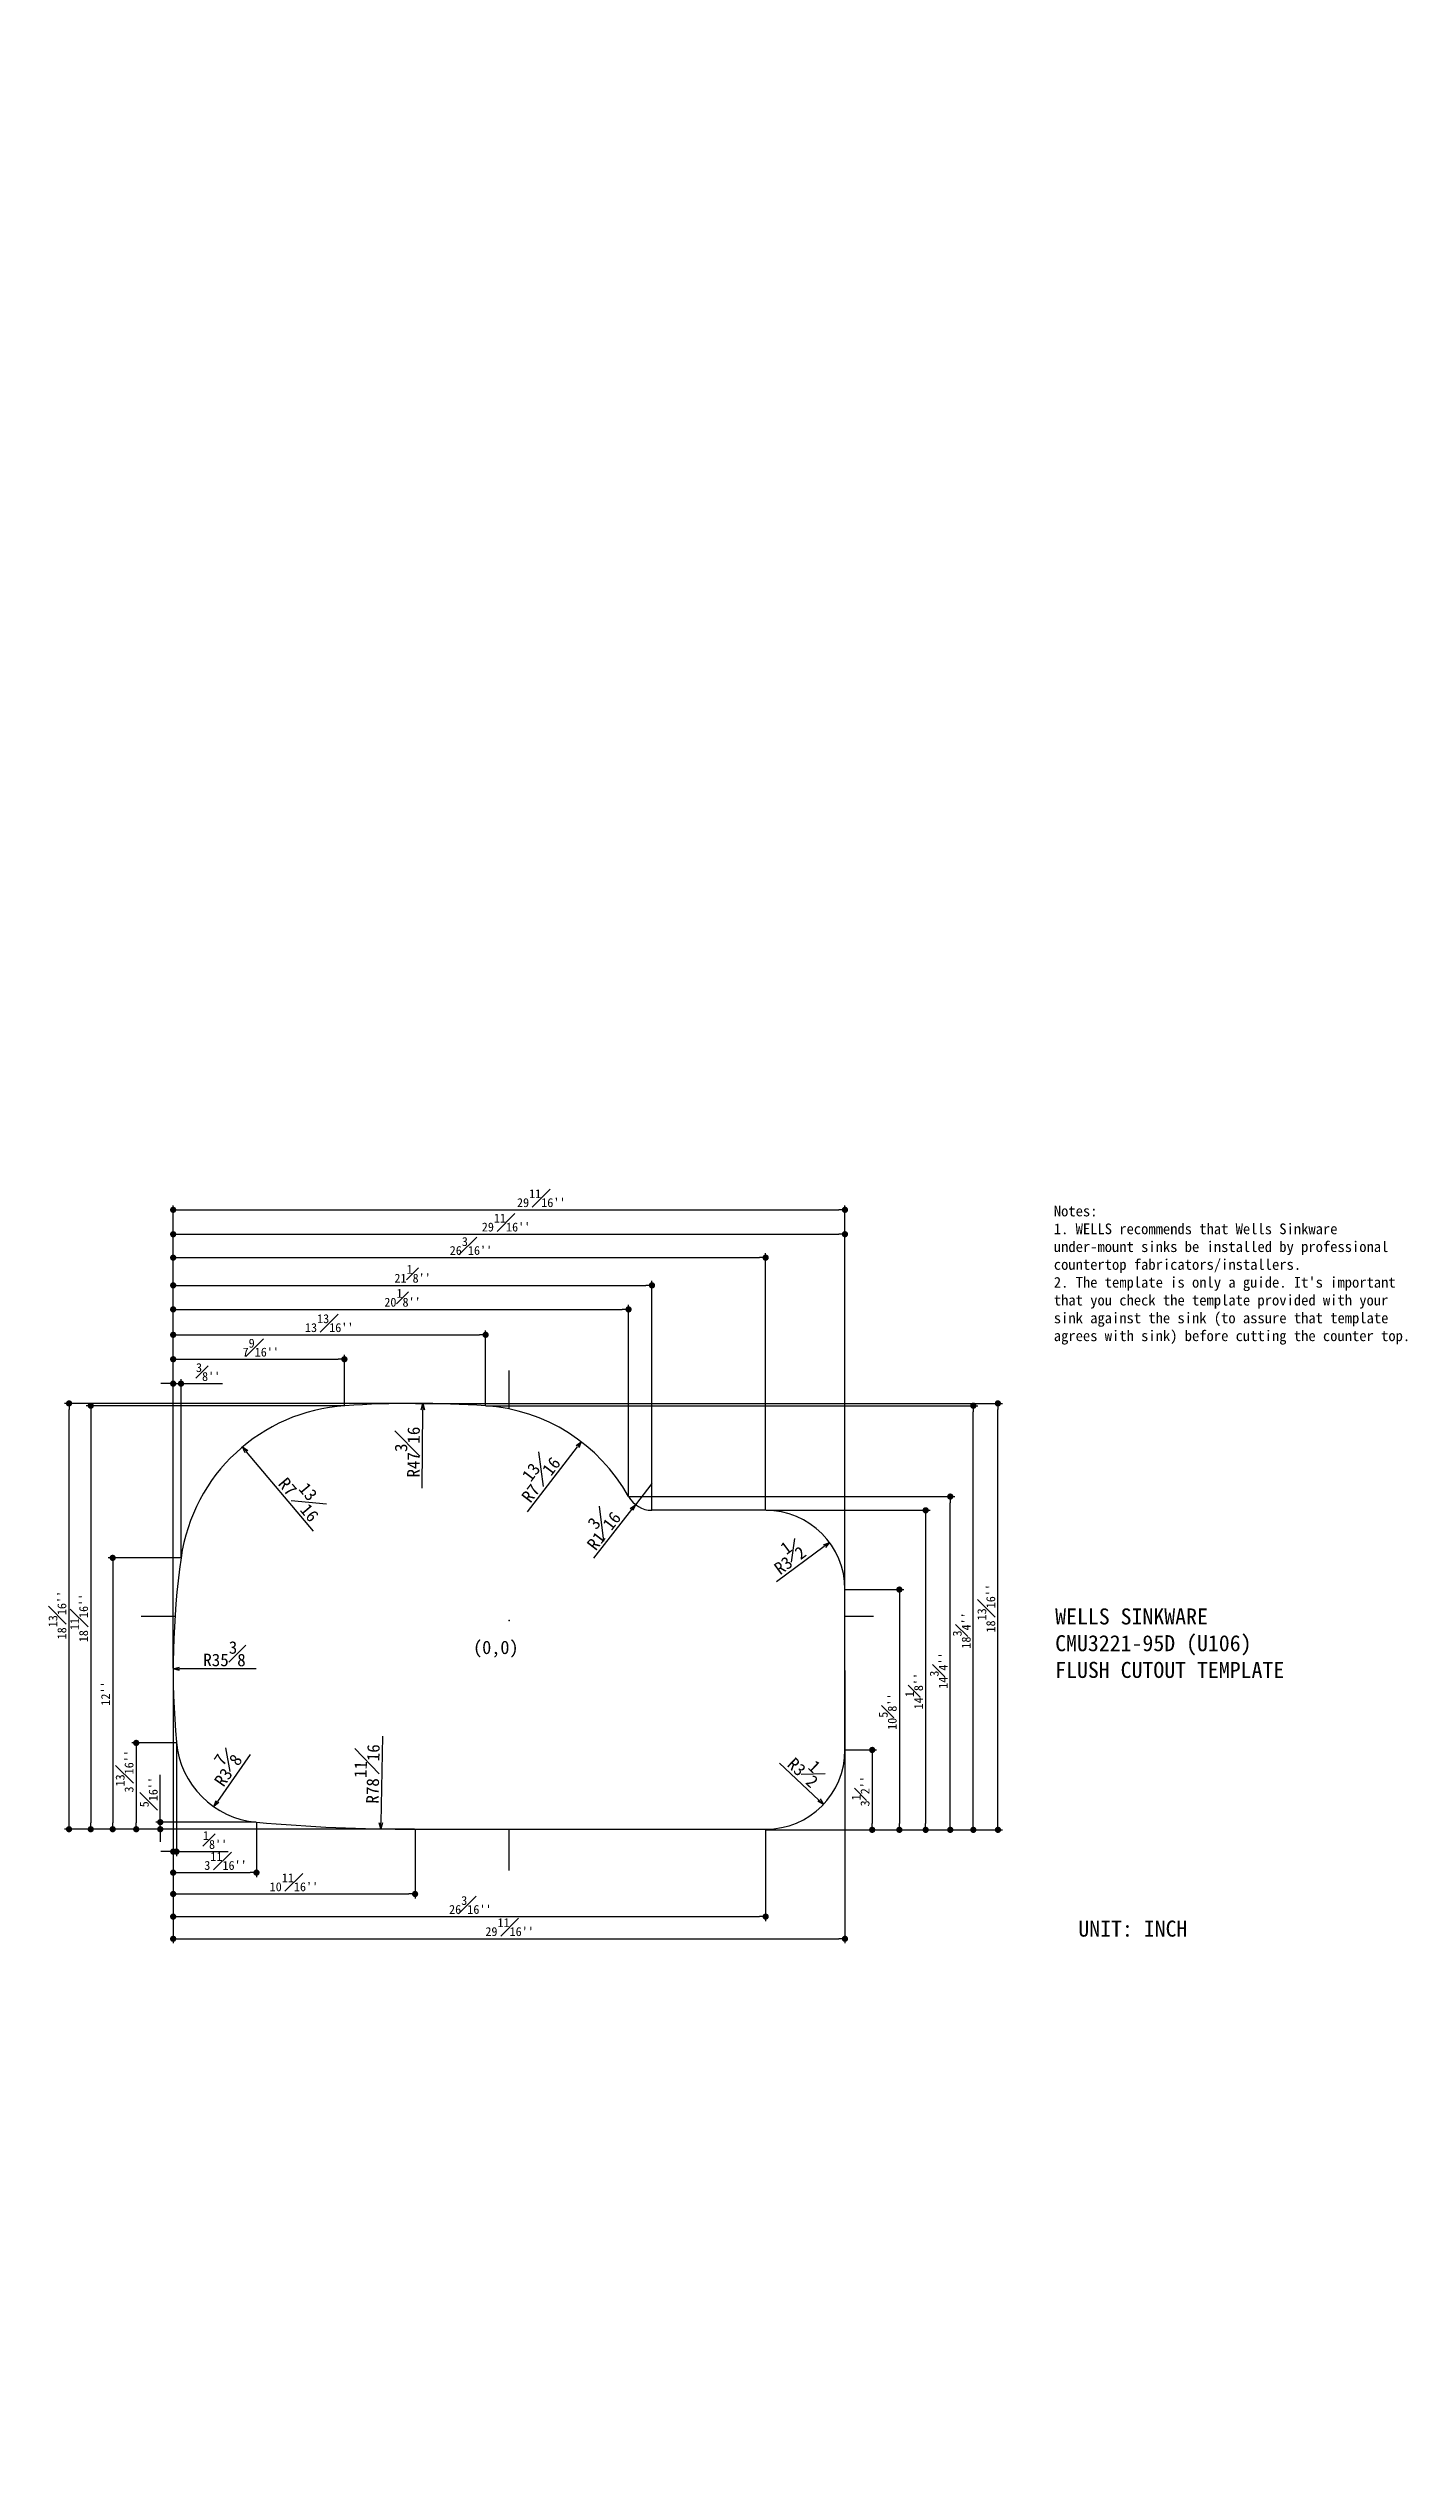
# Model space of a CAD drawing. Extents: x 6236 to 7762, y 1763 to 4483.
import ezdxf

# ---------------------------------------------------------------- set-up
doc = ezdxf.new("R2010")
doc.units = 0
doc.header["$LTSCALE"] = 25.4
doc.layers.get('0').update_dxf_attribs({"color": 5, "linetype": 'CONTINUOUS'})
doc.layers.get('DEFPOINTS').update_dxf_attribs({"linetype": 'CONTINUOUS'})
doc.dimstyles.new('ISO-25', dxfattribs={"dimtxt": 2.5, "dimasz": 2.5, "dimexe": 1.25, "dimexo": 0.625, "dimtad": 1, "dimtxsty": 'STANDARD', "dimcen": 2.5, "dimadec": 0, "dimazin": 0, "dimtfac": 1, "dimtmove": 0, "dimatfit": 3, "dimfxl": 1, "dimarcsym": 0})

# ---------------------------------------------------------------- blocks, each defined once
blk = doc.blocks.new('_Open30')
at = {"color": 0, "linetype": 'ByBlock', "lineweight": -2}
for p, q in [((-1, 0.27), (0, 0)), ((0, 0), (-1, -0.27)), ((0, 0), (-1, 0))]:
    blk.add_line(p, q, dxfattribs=at)
blk = doc.blocks.new('*D110')
at = {"color": 0, "lineweight": -2}
blk.add_line((6469.4, 2663.8), (6383.2, 2663.9), dxfattribs=at)
at = {"layer": 'DEFPOINTS', "color": 0}
for p in [(6376.2, 2663.9), (7275.2, 2662.9)]:
    blk.add_point(p, dxfattribs=at)
at = {"color": 0, "lineweight": -2, "xscale": 7, "yscale": 7, "zscale": 7, "rotation": 179.9338602756048}
blk.add_blockref('_Open30', (6376.2, 2663.9), dxfattribs=at)
at = {"color": 40, "insert": (6433.8, 2680.8), "char_height": 14, "attachment_point": 5, "rotation": 359.9339}
blk.add_mtext('R35{\\H1.000000x;\\S3#8;}', dxfattribs=at)
blk = doc.blocks.new('_Dot')
at = {"color": 0, "linetype": 'ByBlock', "lineweight": -2}
blk.add_line((-0.5, 0), (-1, 0), dxfattribs=at)
at = {"color": 0, "linetype": 'ByBlock', "const_width": 0.5}
blk.add_lwpolyline([(-0.25, 0, 1), (0.25, 0, 1)], format="xyb", close=True, dxfattribs=at)
blk = doc.blocks.new('*D111')
at = {"color": 0, "lineweight": -2}
blk.add_line((6533.7, 2818.3), (6458.6, 2907.7), dxfattribs=at)
at = {"layer": 'DEFPOINTS', "color": 0}
for p in [(6454.1, 2913.1), (6582.1, 2760.7)]:
    blk.add_point(p, dxfattribs=at)
at = {"color": 0, "lineweight": -2, "xscale": 7, "yscale": 7, "zscale": 7, "rotation": 130.0398393621026}
blk.add_blockref('_Open30', (6454.1, 2913.1), dxfattribs=at)
at = {"color": 40, "insert": (6522.3, 2858.3), "char_height": 14, "attachment_point": 5, "rotation": 310.0398}
blk.add_mtext('R7{\\H1.000000x;\\S13#16;}', dxfattribs=at)
blk = doc.blocks.new('*D112')
at = {"color": 0, "lineweight": -2}
blk.add_line((6655.6, 2866.8), (6656.3, 2954.8), dxfattribs=at)
at = {"layer": 'DEFPOINTS', "color": 0}
for p in [(6656.3, 2961.8), (6647.7, 1762.9)]:
    blk.add_point(p, dxfattribs=at)
at = {"color": 0, "lineweight": -2, "xscale": 7, "yscale": 7, "zscale": 7, "rotation": 89.58854861942697}
blk.add_blockref('_Open30', (6656.3, 2961.8), dxfattribs=at)
at = {"color": 40, "insert": (6638.9, 2907.3), "char_height": 14, "attachment_point": 5, "rotation": 89.5885}
blk.add_mtext('R47{\\H1.000000x;\\S3#16;}', dxfattribs=at)
blk = doc.blocks.new('*D113')
at = {"color": 0, "lineweight": -2}
blk.add_line((6773.9, 2840), (6829.9, 2913.3), dxfattribs=at)
at = {"layer": 'DEFPOINTS', "color": 0}
for p in [(6834.1, 2918.9), (6713.3, 2760.7)]:
    blk.add_point(p, dxfattribs=at)
at = {"color": 0, "lineweight": -2, "xscale": 7, "yscale": 7, "zscale": 7, "rotation": 52.63419166862713}
blk.add_blockref('_Open30', (6834.1, 2918.9), dxfattribs=at)
at = {"color": 40, "insert": (6783.4, 2880.5), "char_height": 14, "attachment_point": 5, "rotation": 52.6342}
blk.add_mtext('R7{\\H1.000000x;\\S13#16;}', dxfattribs=at)
blk = doc.blocks.new('*D114')
at = {"color": 0, "lineweight": -2}
for p, q in [((6913.6, 2871.9), (6895.1, 2848.2)), ((6848.5, 2788.2), (6890.9, 2842.7))]:
    blk.add_line(p, q, dxfattribs=at)
at = {"layer": 'DEFPOINTS', "color": 0}
for p in [(6913.6, 2871.9), (6895.1, 2848.2)]:
    blk.add_point(p, dxfattribs=at)
at = {"color": 0, "lineweight": -2, "xscale": 7, "yscale": 7, "zscale": 7, "rotation": 52.15715590565938}
blk.add_blockref('_Open30', (6895.1, 2848.2), dxfattribs=at)
at = {"color": 40, "insert": (6854.1, 2823.1), "char_height": 14, "attachment_point": 5, "rotation": 52.1572}
blk.add_mtext('R1{\\H1.000000x;\\S3#16;}', dxfattribs=at)
blk = doc.blocks.new('*D115')
at = {"color": 0, "lineweight": -2}
blk.add_line((7053.5, 2762), (7107, 2801.8), dxfattribs=at)
at = {"layer": 'DEFPOINTS', "color": 0}
for p in [(7112.7, 2805.9), (7041.2, 2752.9)]:
    blk.add_point(p, dxfattribs=at)
at = {"color": 0, "lineweight": -2, "xscale": 7, "yscale": 7, "zscale": 7, "rotation": 36.59872872394038}
blk.add_blockref('_Open30', (7112.7, 2805.9), dxfattribs=at)
at = {"color": 40, "insert": (7064.5, 2791.3), "char_height": 14, "attachment_point": 5, "rotation": 36.5987}
blk.add_mtext('R3{\\H1.000000x;\\S1#2;}', dxfattribs=at)
blk = doc.blocks.new('*D116')
at = {"color": 0, "lineweight": -2}
blk.add_line((7056.9, 2558.1), (7100.9, 2516.6), dxfattribs=at)
at = {"layer": 'DEFPOINTS', "color": 0}
for p in [(7041.2, 2572.9), (7106, 2511.8)]:
    blk.add_point(p, dxfattribs=at)
at = {"color": 0, "lineweight": -2, "xscale": 7, "yscale": 7, "zscale": 7, "rotation": 316.695261644}
blk.add_blockref('_Open30', (7106, 2511.8), dxfattribs=at)
at = {"color": 40, "insert": (7087.7, 2552.4), "char_height": 14, "attachment_point": 5, "rotation": 316.6953}
blk.add_mtext('R3{\\H1.000000x;\\S1#2;}', dxfattribs=at)
blk = doc.blocks.new('*D117')
at = {"color": 0, "lineweight": -2}
blk.add_line((6462.6, 2567.7), (6425.8, 2515), dxfattribs=at)
at = {"layer": 'DEFPOINTS', "color": 0}
for p in [(6478.5, 2590.4), (6421.8, 2509.3)]:
    blk.add_point(p, dxfattribs=at)
at = {"color": 0, "lineweight": -2, "xscale": 7, "yscale": 7, "zscale": 7, "rotation": 235.045306805878}
blk.add_blockref('_Open30', (6421.8, 2509.3), dxfattribs=at)
at = {"color": 40, "insert": (6432.3, 2554), "char_height": 14, "attachment_point": 5, "rotation": 55.0453}
blk.add_mtext('R3{\\H1.000000x;\\S7#8;}', dxfattribs=at)
blk = doc.blocks.new('*D118')
at = {"color": 0, "lineweight": -2}
blk.add_line((6611.3, 2588.4), (6609.4, 2491.2), dxfattribs=at)
at = {"layer": 'DEFPOINTS', "color": 0}
for p in [(6647.7, 4482.9), (6609.3, 2484.2)]:
    blk.add_point(p, dxfattribs=at)
at = {"color": 0, "lineweight": -2, "xscale": 7, "yscale": 7, "zscale": 7, "rotation": 268.8988791843588}
blk.add_blockref('_Open30', (6609.3, 2484.2), dxfattribs=at)
at = {"color": 40, "insert": (6593.5, 2546.1), "char_height": 14, "attachment_point": 5, "rotation": 88.8989}
blk.add_mtext('R78{\\H1.000000x;\\S11#16;}', dxfattribs=at)
blk = doc.blocks.new('*D121')
at = {"color": 0, "lineweight": -2}
for p, q in [((6376.2, 2663.3), (6376.2, 2355.9)), ((7130.2, 2662.2), (7130.2, 2355.9)), ((6383.2, 2360.9), (7123.2, 2360.9))]:
    blk.add_line(p, q, dxfattribs=at)
at = {"layer": 'DEFPOINTS', "color": 0}
for p in [(6376.2, 2663.9), (7130.2, 2662.9), (7130.2, 2360.9)]:
    blk.add_point(p, dxfattribs=at)
at = {"color": 0, "lineweight": -2, "xscale": 7, "yscale": 7, "zscale": 7, "rotation": 180}
blk.add_blockref('_Dot', (6376.2, 2360.9), dxfattribs=at)
at = {"color": 0, "lineweight": -2, "xscale": 7, "yscale": 7, "zscale": 7}
blk.add_blockref('_Dot', (7130.2, 2360.9), dxfattribs=at)
at = {"color": 40, "insert": (6753.8, 2373.9), "char_height": 10, "attachment_point": 5}
blk.add_mtext("29{\\H1.000000x;\\S11#16;}''", dxfattribs=at)
blk = doc.blocks.new('*D123')
at = {"color": 0, "lineweight": -2}
for p, q in [((6376.2, 2491.1), (6376.2, 2430.2)), ((6469.7, 2491.2), (6469.7, 2430.2)), ((6383.2, 2435.2), (6462.7, 2435.2))]:
    blk.add_line(p, q, dxfattribs=at)
at = {"layer": 'DEFPOINTS', "color": 0}
for p in [(6376.2, 2491.7), (6469.7, 2491.8), (6469.7, 2435.2)]:
    blk.add_point(p, dxfattribs=at)
at = {"color": 0, "lineweight": -2, "xscale": 7, "yscale": 7, "zscale": 7, "rotation": 180}
blk.add_blockref('_Dot', (6376.2, 2435.2), dxfattribs=at)
at = {"color": 0, "lineweight": -2, "xscale": 7, "yscale": 7, "zscale": 7}
blk.add_blockref('_Dot', (6469.7, 2435.2), dxfattribs=at)
at = {"color": 40, "insert": (6434.9, 2448.2), "char_height": 10, "attachment_point": 5}
blk.add_mtext("3{\\H1.000000x;\\S11#16;}''", dxfattribs=at)
blk = doc.blocks.new('*D124')
at = {"color": 0, "lineweight": -2}
for p, q in [((6376.2, 2491.1), (6376.2, 2406.2)), ((6647.7, 2483.2), (6647.7, 2406.2)), ((6383.2, 2411.2), (6640.7, 2411.2))]:
    blk.add_line(p, q, dxfattribs=at)
at = {"layer": 'DEFPOINTS', "color": 0}
for p in [(6376.2, 2491.7), (6647.7, 2483.9), (6647.7, 2411.2)]:
    blk.add_point(p, dxfattribs=at)
at = {"color": 0, "lineweight": -2, "xscale": 7, "yscale": 7, "zscale": 7, "rotation": 180}
blk.add_blockref('_Dot', (6376.2, 2411.2), dxfattribs=at)
at = {"color": 0, "lineweight": -2, "xscale": 7, "yscale": 7, "zscale": 7}
blk.add_blockref('_Dot', (6647.7, 2411.2), dxfattribs=at)
at = {"color": 40, "insert": (6511.7, 2424.2), "char_height": 10, "attachment_point": 5}
blk.add_mtext("10{\\H1.000000x;\\S11#16;}''", dxfattribs=at)
blk = doc.blocks.new('*D125')
at = {"color": 0, "lineweight": -2}
for p, q in [((6376.2, 2491.1), (6376.2, 2380.8)), ((7041.2, 2483.2), (7041.2, 2380.8)), ((6383.2, 2385.8), (7034.2, 2385.8))]:
    blk.add_line(p, q, dxfattribs=at)
at = {"layer": 'DEFPOINTS', "color": 0}
for p in [(6376.2, 2491.7), (7041.2, 2483.9), (7041.2, 2385.8)]:
    blk.add_point(p, dxfattribs=at)
at = {"color": 0, "lineweight": -2, "xscale": 7, "yscale": 7, "zscale": 7, "rotation": 180}
blk.add_blockref('_Dot', (6376.2, 2385.8), dxfattribs=at)
at = {"color": 0, "lineweight": -2, "xscale": 7, "yscale": 7, "zscale": 7}
blk.add_blockref('_Dot', (7041.2, 2385.8), dxfattribs=at)
at = {"color": 40, "insert": (6709.7, 2398.8), "char_height": 10, "attachment_point": 5}
blk.add_mtext("26{\\H1.000000x;\\S3#16;}''", dxfattribs=at)
blk = doc.blocks.new('*D126')
at = {"color": 0, "lineweight": -2}
for p, q in [((6379.9, 2580.8), (6379.9, 2453.8)), ((6376.2, 2491.1), (6376.2, 2453.8)), ((6369.2, 2458.8), (6362.2, 2458.8)), ((6376.2, 2458.8), (6379.9, 2458.8)), ((6386.9, 2458.8), (6437.8, 2458.8))]:
    blk.add_line(p, q, dxfattribs=at)
at = {"layer": 'DEFPOINTS', "color": 0}
for p in [(6379.9, 2581.5), (6376.2, 2491.7), (6376.2, 2458.8)]:
    blk.add_point(p, dxfattribs=at)
at = {"color": 0, "lineweight": -2, "xscale": 7, "yscale": 7, "zscale": 7}
blk.add_blockref('_Dot', (6376.2, 2458.8), dxfattribs=at)
at = {"color": 0, "lineweight": -2, "xscale": 7, "yscale": 7, "zscale": 7, "rotation": 180}
blk.add_blockref('_Dot', (6379.9, 2458.8), dxfattribs=at)
at = {"color": 40, "insert": (6423.2, 2471.8), "char_height": 10, "attachment_point": 5}
blk.add_mtext("{\\H1.000000x;\\S1#8;}''", dxfattribs=at)
blk = doc.blocks.new('*D127')
at = {"color": 0, "lineweight": -2}
for p, q in [((6647.4, 2961.9), (6254.3, 2961.9)), ((6259.3, 2490.9), (6259.3, 2954.9)), ((6647.1, 2483.9), (6254.3, 2483.9))]:
    blk.add_line(p, q, dxfattribs=at)
at = {"layer": 'DEFPOINTS', "color": 0}
for p in [(6259.3, 2961.9), (6648, 2961.9), (6647.7, 2483.9)]:
    blk.add_point(p, dxfattribs=at)
at = {"color": 0, "lineweight": -2, "xscale": 7, "yscale": 7, "zscale": 7}
for p, rotation in [((6259.3, 2961.9), 90), ((6259.3, 2483.9), 270)]:
    blk.add_blockref('_Dot', p, dxfattribs=dict(at, rotation=rotation))
at = {"color": 40, "insert": (6246.3, 2724.2), "char_height": 10, "attachment_point": 5, "rotation": 90}
blk.add_mtext("18{\\H1.000000x;\\S13#16;}''", dxfattribs=at)
blk = doc.blocks.new('*D128')
at = {"color": 0, "lineweight": -2}
for p, q in [((6361.7, 2498.8), (6361.7, 2545.1)), ((6469.1, 2491.8), (6356.7, 2491.8)), ((6410.5, 2483.9), (6356.7, 2483.9)), ((6361.7, 2483.9), (6361.7, 2491.8)), ((6361.7, 2476.9), (6361.7, 2469.9))]:
    blk.add_line(p, q, dxfattribs=at)
at = {"layer": 'DEFPOINTS', "color": 0}
for p in [(6361.7, 2483.9), (6411.1, 2483.9), (6469.7, 2491.8)]:
    blk.add_point(p, dxfattribs=at)
at = {"color": 0, "lineweight": -2, "xscale": 7, "yscale": 7, "zscale": 7}
for p, rotation in [((6361.7, 2491.8), 270), ((6361.7, 2483.9), 90)]:
    blk.add_blockref('_Dot', p, dxfattribs=dict(at, rotation=rotation))
at = {"color": 40, "insert": (6348.7, 2525.5), "char_height": 10, "attachment_point": 5, "rotation": 90}
blk.add_mtext("{\\H1.000000x;\\S5#16;}''", dxfattribs=at)
blk = doc.blocks.new('*D129')
at = {"color": 0, "lineweight": -2}
for p, q in [((6379.3, 2580.8), (6329.7, 2580.8)), ((6334.7, 2573.8), (6334.7, 2490.9)), ((6410.5, 2483.9), (6329.7, 2483.9))]:
    blk.add_line(p, q, dxfattribs=at)
at = {"layer": 'DEFPOINTS', "color": 0}
for p in [(6379.9, 2580.8), (6334.7, 2483.9), (6411.1, 2483.9)]:
    blk.add_point(p, dxfattribs=at)
at = {"color": 0, "lineweight": -2, "xscale": 7, "yscale": 7, "zscale": 7}
for p, rotation in [((6334.7, 2580.8), 90), ((6334.7, 2483.9), 270)]:
    blk.add_blockref('_Dot', p, dxfattribs=dict(at, rotation=rotation))
at = {"color": 40, "insert": (6321.7, 2548.9), "char_height": 10, "attachment_point": 5, "rotation": 90}
blk.add_mtext("3{\\H1.000000x;\\S13#16;}''", dxfattribs=at)
blk = doc.blocks.new('*D130')
at = {"color": 0, "lineweight": -2}
for p, q in [((6384.4, 2788.5), (6303.3, 2788.5)), ((6308.3, 2781.5), (6308.3, 2490.9)), ((6409.9, 2483.9), (6303.3, 2483.9))]:
    blk.add_line(p, q, dxfattribs=at)
at = {"layer": 'DEFPOINTS', "color": 0}
for p in [(6385, 2788.5), (6308.3, 2483.9), (6410.5, 2483.9)]:
    blk.add_point(p, dxfattribs=at)
at = {"color": 0, "lineweight": -2, "xscale": 7, "yscale": 7, "zscale": 7}
for p, rotation in [((6308.3, 2788.5), 90), ((6308.3, 2483.9), 270)]:
    blk.add_blockref('_Dot', p, dxfattribs=dict(at, rotation=rotation))
at = {"color": 40, "insert": (6300.3, 2636.2), "char_height": 10, "attachment_point": 5, "rotation": 90}
blk.add_mtext("12''", dxfattribs=at)
blk = doc.blocks.new('*D131')
at = {"color": 0, "lineweight": -2}
for p, q in [((6568.4, 2959.3), (6278.7, 2959.3)), ((6283.7, 2952.3), (6283.7, 2490.9)), ((6410.5, 2483.9), (6278.7, 2483.9))]:
    blk.add_line(p, q, dxfattribs=at)
at = {"layer": 'DEFPOINTS', "color": 0}
for p in [(6569, 2959.3), (6283.7, 2483.9), (6411.1, 2483.9)]:
    blk.add_point(p, dxfattribs=at)
at = {"color": 0, "lineweight": -2, "xscale": 7, "yscale": 7, "zscale": 7}
for p, rotation in [((6283.7, 2959.3), 90), ((6283.7, 2483.9), 270)]:
    blk.add_blockref('_Dot', p, dxfattribs=dict(at, rotation=rotation))
at = {"color": 40, "insert": (6270.7, 2721), "char_height": 10, "attachment_point": 5, "rotation": 90}
blk.add_mtext("18{\\H1.000000x;\\S11#16;}''", dxfattribs=at)
blk = doc.blocks.new('*D132')
at = {"color": 0, "lineweight": -2}
for p, q in [((6376.2, 2664.5), (6376.2, 3184.2)), ((7130.2, 2663.5), (7130.2, 3184.2)), ((6383.2, 3179.2), (7123.2, 3179.2))]:
    blk.add_line(p, q, dxfattribs=at)
at = {"layer": 'DEFPOINTS', "color": 0}
for p in [(7130.2, 3179.2), (6376.2, 2663.9), (7130.2, 2662.9)]:
    blk.add_point(p, dxfattribs=at)
at = {"color": 0, "lineweight": -2, "xscale": 7, "yscale": 7, "zscale": 7, "rotation": 180}
blk.add_blockref('_Dot', (6376.2, 3179.2), dxfattribs=at)
at = {"color": 0, "lineweight": -2, "xscale": 7, "yscale": 7, "zscale": 7}
blk.add_blockref('_Dot', (7130.2, 3179.2), dxfattribs=at)
at = {"color": 40, "insert": (6789.3, 3192.2), "char_height": 10, "attachment_point": 5}
blk.add_mtext("29{\\H1.000000x;\\S11#16;}''", dxfattribs=at)
blk = doc.blocks.new('*D133')
at = {"color": 0, "lineweight": -2}
for p, q in [((6369.2, 2984.1), (6362.2, 2984.1)), ((6376.2, 2889.7), (6376.2, 2989.1)), ((6376.2, 2984.1), (6385, 2984.1)), ((6385, 2789.2), (6385, 2989.1)), ((6392, 2984.1), (6431.7, 2984.1))]:
    blk.add_line(p, q, dxfattribs=at)
at = {"layer": 'DEFPOINTS', "color": 0}
for p in [(6385, 2984.1), (6376.2, 2889.1), (6385, 2788.5)]:
    blk.add_point(p, dxfattribs=at)
at = {"color": 0, "lineweight": -2, "xscale": 7, "yscale": 7, "zscale": 7}
blk.add_blockref('_Dot', (6376.2, 2984.1), dxfattribs=at)
at = {"color": 0, "lineweight": -2, "xscale": 7, "yscale": 7, "zscale": 7, "rotation": 180}
blk.add_blockref('_Dot', (6385, 2984.1), dxfattribs=at)
at = {"color": 40, "insert": (6415.4, 2997.1), "char_height": 10, "attachment_point": 5}
blk.add_mtext("{\\H1.000000x;\\S3#8;}''", dxfattribs=at)
blk = doc.blocks.new('*D134')
at = {"color": 0, "lineweight": -2}
for p, q in [((6376.2, 2967.4), (6376.2, 3016.5)), ((6383.2, 3011.5), (6561.4, 3011.5)), ((6568.4, 2959.9), (6568.4, 3016.5))]:
    blk.add_line(p, q, dxfattribs=at)
at = {"layer": 'DEFPOINTS', "color": 0}
for p in [(6568.4, 3011.5), (6376.2, 2966.8), (6568.4, 2959.3)]:
    blk.add_point(p, dxfattribs=at)
at = {"color": 0, "lineweight": -2, "xscale": 7, "yscale": 7, "zscale": 7, "rotation": 180}
blk.add_blockref('_Dot', (6376.2, 3011.5), dxfattribs=at)
at = {"color": 0, "lineweight": -2, "xscale": 7, "yscale": 7, "zscale": 7}
blk.add_blockref('_Dot', (6568.4, 3011.5), dxfattribs=at)
at = {"color": 40, "insert": (6474.5, 3024.5), "char_height": 10, "attachment_point": 5}
blk.add_mtext("7{\\H1.000000x;\\S9#16;}''", dxfattribs=at)
blk = doc.blocks.new('*D135')
at = {"color": 0, "lineweight": -2}
for p, q in [((6376.2, 2967.4), (6376.2, 3043.9)), ((6383.2, 3038.9), (6719.9, 3038.9)), ((6726.9, 2959.9), (6726.9, 3043.9))]:
    blk.add_line(p, q, dxfattribs=at)
at = {"layer": 'DEFPOINTS', "color": 0}
for p in [(6726.9, 3038.9), (6376.2, 2966.8), (6726.9, 2959.3)]:
    blk.add_point(p, dxfattribs=at)
at = {"color": 0, "lineweight": -2, "xscale": 7, "yscale": 7, "zscale": 7, "rotation": 180}
blk.add_blockref('_Dot', (6376.2, 3038.9), dxfattribs=at)
at = {"color": 0, "lineweight": -2, "xscale": 7, "yscale": 7, "zscale": 7}
blk.add_blockref('_Dot', (6726.9, 3038.9), dxfattribs=at)
at = {"color": 40, "insert": (6551.3, 3051.9), "char_height": 10, "attachment_point": 5}
blk.add_mtext("13{\\H1.000000x;\\S13#16;}''", dxfattribs=at)
blk = doc.blocks.new('*D136')
at = {"color": 0, "lineweight": -2}
for p, q in [((6376.2, 2967.4), (6376.2, 3072.4)), ((6383.2, 3067.4), (6880.3, 3067.4)), ((6887.3, 2857.9), (6887.3, 3072.4))]:
    blk.add_line(p, q, dxfattribs=at)
at = {"layer": 'DEFPOINTS', "color": 0}
for p in [(6887.3, 3067.4), (6376.2, 2966.8), (6887.3, 2857.3)]:
    blk.add_point(p, dxfattribs=at)
at = {"color": 0, "lineweight": -2, "xscale": 7, "yscale": 7, "zscale": 7, "rotation": 180}
blk.add_blockref('_Dot', (6376.2, 3067.4), dxfattribs=at)
at = {"color": 0, "lineweight": -2, "xscale": 7, "yscale": 7, "zscale": 7}
blk.add_blockref('_Dot', (6887.3, 3067.4), dxfattribs=at)
at = {"color": 40, "insert": (6633.6, 3080.4), "char_height": 10, "attachment_point": 5}
blk.add_mtext("20{\\H1.000000x;\\S1#8;}''", dxfattribs=at)
blk = doc.blocks.new('*D138')
at = {"color": 0, "lineweight": -2}
for p, q in [((6376.2, 2967.4), (6376.2, 3130.5)), ((7041.2, 2842.5), (7041.2, 3130.5)), ((6383.2, 3125.5), (7034.2, 3125.5))]:
    blk.add_line(p, q, dxfattribs=at)
at = {"layer": 'DEFPOINTS', "color": 0}
for p in [(7041.2, 3125.5), (6376.2, 2966.8), (7041.2, 2841.9)]:
    blk.add_point(p, dxfattribs=at)
at = {"color": 0, "lineweight": -2, "xscale": 7, "yscale": 7, "zscale": 7, "rotation": 180}
blk.add_blockref('_Dot', (6376.2, 3125.5), dxfattribs=at)
at = {"color": 0, "lineweight": -2, "xscale": 7, "yscale": 7, "zscale": 7}
blk.add_blockref('_Dot', (7041.2, 3125.5), dxfattribs=at)
at = {"color": 40, "insert": (6710.4, 3138.5), "char_height": 10, "attachment_point": 5}
blk.add_mtext("26{\\H1.000000x;\\S3#16;}''", dxfattribs=at)
blk = doc.blocks.new('*D139')
at = {"color": 0, "lineweight": -2}
for p, q in [((6376.2, 2967.4), (6376.2, 3156.8)), ((7130.2, 2889.2), (7130.2, 3156.8)), ((6383.2, 3151.8), (7123.2, 3151.8))]:
    blk.add_line(p, q, dxfattribs=at)
at = {"layer": 'DEFPOINTS', "color": 0}
for p in [(7130.2, 3151.8), (6376.2, 2966.8), (7130.2, 2888.6)]:
    blk.add_point(p, dxfattribs=at)
at = {"color": 0, "lineweight": -2, "xscale": 7, "yscale": 7, "zscale": 7, "rotation": 180}
blk.add_blockref('_Dot', (6376.2, 3151.8), dxfattribs=at)
at = {"color": 0, "lineweight": -2, "xscale": 7, "yscale": 7, "zscale": 7}
blk.add_blockref('_Dot', (7130.2, 3151.8), dxfattribs=at)
at = {"color": 40, "insert": (6749.8, 3164.8), "char_height": 10, "attachment_point": 5}
blk.add_mtext("29{\\H1.000000x;\\S11#16;}''", dxfattribs=at)
blk = doc.blocks.new('*D140')
at = {"color": 0, "lineweight": -2}
for p, q in [((7130.8, 2572.9), (7165.8, 2572.9)), ((7160.8, 2565.9), (7160.8, 2490.2)), ((7041.8, 2483.2), (7165.8, 2483.2))]:
    blk.add_line(p, q, dxfattribs=at)
at = {"layer": 'DEFPOINTS', "color": 0}
for p in [(7130.2, 2572.9), (7041.2, 2483.2), (7160.8, 2483.2)]:
    blk.add_point(p, dxfattribs=at)
at = {"color": 0, "lineweight": -2, "xscale": 7, "yscale": 7, "zscale": 7}
for p, rotation in [((7160.8, 2572.9), 90), ((7160.8, 2483.2), 270)]:
    blk.add_blockref('_Dot', p, dxfattribs=dict(at, rotation=rotation))
at = {"color": 40, "insert": (7147.8, 2526.5), "char_height": 10, "attachment_point": 5, "rotation": 90}
blk.add_mtext("3{\\H1.000000x;\\S1#2;}''", dxfattribs=at)
blk = doc.blocks.new('*D141')
at = {"color": 0, "lineweight": -2}
for p, q in [((7130.8, 2752.9), (7196.3, 2752.9)), ((7191.3, 2745.9), (7191.3, 2490.2)), ((7041.8, 2483.2), (7196.3, 2483.2))]:
    blk.add_line(p, q, dxfattribs=at)
at = {"layer": 'DEFPOINTS', "color": 0}
for p in [(7130.2, 2752.9), (7041.2, 2483.2), (7191.3, 2483.2)]:
    blk.add_point(p, dxfattribs=at)
at = {"color": 0, "lineweight": -2, "xscale": 7, "yscale": 7, "zscale": 7}
for p, rotation in [((7191.3, 2752.9), 90), ((7191.3, 2483.2), 270)]:
    blk.add_blockref('_Dot', p, dxfattribs=dict(at, rotation=rotation))
at = {"color": 40, "insert": (7178.3, 2615.8), "char_height": 10, "attachment_point": 5, "rotation": 90}
blk.add_mtext("10{\\H1.000000x;\\S5#8;}''", dxfattribs=at)
blk = doc.blocks.new('*D142')
at = {"color": 0, "lineweight": -2}
for p, q in [((7041.8, 2841.9), (7225.8, 2841.9)), ((7220.8, 2834.9), (7220.8, 2490.2)), ((7041.8, 2483.2), (7225.8, 2483.2))]:
    blk.add_line(p, q, dxfattribs=at)
at = {"layer": 'DEFPOINTS', "color": 0}
for p in [(7041.2, 2841.9), (7041.2, 2483.2), (7220.8, 2483.2)]:
    blk.add_point(p, dxfattribs=at)
at = {"color": 0, "lineweight": -2, "xscale": 7, "yscale": 7, "zscale": 7}
for p, rotation in [((7220.8, 2841.9), 90), ((7220.8, 2483.2), 270)]:
    blk.add_blockref('_Dot', p, dxfattribs=dict(at, rotation=rotation))
at = {"color": 40, "insert": (7207.8, 2638.9), "char_height": 10, "attachment_point": 5, "rotation": 90}
blk.add_mtext("14{\\H1.000000x;\\S1#8;}''", dxfattribs=at)
blk = doc.blocks.new('*D143')
at = {"color": 0, "lineweight": -2}
for p, q in [((6887.9, 2857.3), (7253.4, 2857.3)), ((7248.4, 2490.2), (7248.4, 2850.3)), ((7041.8, 2483.2), (7253.4, 2483.2))]:
    blk.add_line(p, q, dxfattribs=at)
at = {"layer": 'DEFPOINTS', "color": 0}
for p in [(6887.3, 2857.3), (7248.4, 2857.3), (7041.2, 2483.2)]:
    blk.add_point(p, dxfattribs=at)
at = {"color": 0, "lineweight": -2, "xscale": 7, "yscale": 7, "zscale": 7}
for p, rotation in [((7248.4, 2857.3), 90), ((7248.4, 2483.2), 270)]:
    blk.add_blockref('_Dot', p, dxfattribs=dict(at, rotation=rotation))
at = {"color": 40, "insert": (7235.4, 2661.9), "char_height": 10, "attachment_point": 5, "rotation": 90}
blk.add_mtext("14{\\H1.000000x;\\S3#4;}''", dxfattribs=at)
blk = doc.blocks.new('*D144')
at = {"color": 0, "lineweight": -2}
for p, q in [((6727.6, 2959.3), (7279.3, 2959.3)), ((7274.3, 2490.2), (7274.3, 2952.3)), ((7041.8, 2483.2), (7279.3, 2483.2))]:
    blk.add_line(p, q, dxfattribs=at)
at = {"layer": 'DEFPOINTS', "color": 0}
for p in [(6726.9, 2959.3), (7274.3, 2959.3), (7041.2, 2483.2)]:
    blk.add_point(p, dxfattribs=at)
at = {"color": 0, "lineweight": -2, "xscale": 7, "yscale": 7, "zscale": 7}
for p, rotation in [((7274.3, 2959.3), 90), ((7274.3, 2483.2), 270)]:
    blk.add_blockref('_Dot', p, dxfattribs=dict(at, rotation=rotation))
at = {"color": 40, "insert": (7261.3, 2707), "char_height": 10, "attachment_point": 5, "rotation": 90}
blk.add_mtext("18{\\H1.000000x;\\S3#4;}''", dxfattribs=at)
blk = doc.blocks.new('*D145')
at = {"color": 0, "lineweight": -2}
for p, q in [((6648, 2961.9), (7306.9, 2961.9)), ((7301.9, 2490.2), (7301.9, 2954.9)), ((7041.8, 2483.2), (7306.9, 2483.2))]:
    blk.add_line(p, q, dxfattribs=at)
at = {"layer": 'DEFPOINTS', "color": 0}
for p in [(6647.4, 2961.9), (7301.9, 2961.9), (7041.2, 2483.2)]:
    blk.add_point(p, dxfattribs=at)
at = {"color": 0, "lineweight": -2, "xscale": 7, "yscale": 7, "zscale": 7}
for p, rotation in [((7301.9, 2961.9), 90), ((7301.9, 2483.2), 270)]:
    blk.add_blockref('_Dot', p, dxfattribs=dict(at, rotation=rotation))
at = {"color": 40, "insert": (7288.9, 2731.9), "char_height": 10, "attachment_point": 5, "rotation": 90}
blk.add_mtext("18{\\H1.000000x;\\S13#16;}''", dxfattribs=at)
blk = doc.blocks.new('*D147')
at = {"color": 0, "lineweight": -2}
for p, q in [((6376.2, 3091.4), (6376.2, 3099.4)), ((6383.2, 3094.4), (6906.6, 3094.4)), ((6913.6, 2842.5), (6913.6, 3099.4))]:
    blk.add_line(p, q, dxfattribs=at)
at = {"layer": 'DEFPOINTS', "color": 0}
for p in [(6376.2, 3090.8), (6913.6, 3094.4), (6913.6, 2841.9)]:
    blk.add_point(p, dxfattribs=at)
at = {"color": 0, "lineweight": -2, "xscale": 7, "yscale": 7, "zscale": 7, "rotation": 180}
blk.add_blockref('_Dot', (6376.2, 3094.4), dxfattribs=at)
at = {"color": 0, "lineweight": -2, "xscale": 7, "yscale": 7, "zscale": 7}
blk.add_blockref('_Dot', (6913.6, 3094.4), dxfattribs=at)
at = {"color": 40, "insert": (6644.9, 3107.4), "char_height": 10, "attachment_point": 5}
blk.add_mtext("21{\\H1.000000x;\\S1#8;}''", dxfattribs=at)

msp = doc.modelspace()

# ---------------------------------------------------------------- linework, layer by layer
at = {"color": 1}
for p, q in [((6753.2113, 2955.67884), (6753.2113, 2998.72088)), ((6378.21576, 2722.87), (6340.21664, 2722.87)), ((7162.19758, 2722.87), (7130.2113, 2722.87)), ((6753.2113, 2437.50872), (6753.2113, 2483.87))]:
    msp.add_line(p, q, dxfattribs=at)
at = {"color": 7, "lineweight": 30}
for p, q in [((7041.2113, 2841.87), (6913.5527, 2841.87)), ((7130.2113, 2572.87), (7130.2113, 2752.87)), ((6647.7113, 2483.87), (7041.2113, 2483.87))]:
    msp.add_line(p, q, dxfattribs=at)
for centre, radius, start, end in [((6582.08323, 2760.71415), 199, 93.76291591, 171.96503656), ((6647.7113, 1762.87), 1199, 86.21174145, 93.76291591), ((6713.33937, 2760.71415), 199, 29.03846676, 86.23708409), ((6913.5527, 2871.87), 30, 209.03846676, 270), ((7041.2113, 2752.87), 89, 0, 90), ((7275.2113, 2662.87), 899, 171.96503656, 185.19596979), ((6478.49868, 2590.41997), 99, 185.19596979, 264.89050997), ((7041.2113, 2572.87), 89, 270, 0), ((6647.7113, 4482.87), 1999, 264.89050997, 270)]:
    msp.add_arc(centre, radius, start, end, dxfattribs=at)
at = {"color": 1}
msp.add_point((6753.2113, 2718.1148), dxfattribs=at)

# ---------------------------------------------------------------- texts
at = {"color": 0, "insert": (7364.64703, 3183.847), "char_height": 6, "width": 402.2574956, "attachment_point": 1}
msp.add_mtext("{\\H2x;\\C4;Notes: \\P1. WELLS recommends that Wells Sinkware under-mount sinks be installed by professional countertop fabricators/installers. \\P2. The template is only a guide. It's important that you check the template provided with your sink against the sink (to assure that template agrees with sink) before cutting the counter top.}", dxfattribs=at)
at = {"color": 102, "char_height": 18, "attachment_point": 1}
for s, insert, width in [('{\\C3;WELLS SINKWARE\\PCMU3221-95D (U106)\\PFLUSH CUTOUT TEMPLATE}', (7366.16135, 2731.74626), 384.5454545), ('{\\C3;UNIT: INCH}', (7392.13999, 2381.33354), 286.4444444)]:
    msp.add_mtext(s, dxfattribs=dict(at, insert=insert, width=width))
at = {"insert": (6712.81008, 2695.53972), "char_height": 15, "width": 173.4977017, "attachment_point": 1}
msp.add_mtext('{\\C1;(0,0)}', dxfattribs=at)

# ---------------------------------------------------------------- dimensions: what is measured, and where the dimension line sits
at = {"color": 102}
for center, mpoint, picture, middle in [((6647.7113, 4482.87), (6609.29651, 2484.23914), '*D118', (6610.47864, 2545.74234)), ((6647.7113, 1762.87), (6656.32146, 2961.83908), '*D112', (6655.92875, 2907.15366)), ((6582.08323, 2760.71415), (6454.06253, 2913.06801), '*D111', (6509.24849, 2847.39273)), ((6713.33937, 2760.71415), (6834.1128, 2918.87476), '*D113', (6796.91268, 2870.1588)), ((7041.2113, 2752.87), (7112.66323, 2805.93242), '*D115', (7074.6083, 2777.67165)), ((7275.2113, 2662.87), (6376.2119, 2663.90776), '*D110', (6433.77225, 2663.84132)), ((6478.49868, 2590.41997), (6421.77876, 2509.27904), '*D117', (6446.22371, 2544.24887)), ((7041.2113, 2572.87), (7105.97802, 2511.82681), '*D116', (7076.03238, 2540.05083))]:
    dim = msp.add_radius_dim(center=center, mpoint=mpoint, dimstyle='ISO-25', override={"dimtxt": 14, "dimasz": 7, "dimexe": 5, "dimgap": 3, "dimdec": 4, "dimlfac": 0.03937, "dimdsep": 46, "dimlunit": 5, "dimblk1": 'Dot', "dimblk2": 'Open30', "dimsah": 1, "dimclrt": 40, "dimfrac": 1}, dxfattribs=at)
    dim.commit()
    dim.dimension.update_dxf_attribs({"geometry": picture, "text_midpoint": middle, "dimtype": 164})
for base, p1, p2, picture, middle in [((7130.2113, 3179.24819), (6376.2119, 2663.90776), (7130.2113, 2662.87), '*D132', (6789.34181, 3179.24819)), ((7130.2113, 3151.84387), (6376.2119, 2966.76458), (7130.2113, 2888.57655), '*D139', (6749.84627, 3151.84387)), ((7041.2113, 3125.53572), (6376.2119, 2966.76458), (7041.2113, 2841.87), '*D138', (6710.35075, 3125.53572)), ((6887.32388, 3067.43856), (6376.2119, 2966.76458), (6887.32388, 2857.30809), '*D136', (6633.55389, 3067.43856)), ((6726.92853, 3038.93807), (6376.2119, 2966.76458), (6726.92853, 2959.25021), '*D135', (6551.27154, 3038.93807)), ((6568.39824, 3011.53375), (6376.2119, 2966.76458), (6568.39824, 2959.28514), '*D134', (6474.47467, 3011.53375)), ((6385.03682, 2984.12942), (6376.2119, 2889.09544), (6385.03682, 2788.52985), '*D133', (6415.37015, 2984.12942)), ((7130.2113, 2360.8635), (6376.2119, 2663.90776), (7130.2113, 2662.87), '*D121', (6753.7913, 2360.8635)), ((6376.2119, 2458.77656), (6379.90549, 2581.45428), (6376.2119, 2491.73941), '*D126', (6423.16421, 2458.77656)), ((6469.68181, 2435.23977), (6376.2119, 2491.73941), (6469.68181, 2491.81337), '*D123', (6434.94254, 2435.23977)), ((6647.7113, 2411.23224), (6376.2119, 2491.73941), (6647.7113, 2483.87), '*D124', (6511.73725, 2411.23224)), ((7041.2113, 2385.8125), (6376.2119, 2491.73941), (7041.2113, 2483.87), '*D125', (6709.69796, 2385.8125))]:
    dim = msp.add_linear_dim(base=base, p1=p1, p2=p2, dimstyle='ISO-25', override={"dimtxt": 10, "dimasz": 7, "dimexe": 5, "dimgap": 3, "dimdec": 4, "dimlfac": 0.03937, "dimdsep": 46, "dimlunit": 5, "dimpost": "''", "dimblk1": 'Dot', "dimblk2": 'Dot', "dimsah": 1, "dimclrt": 40, "dimfrac": 1}, dxfattribs=at)
    dim.commit()
    dim.dimension.update_dxf_attribs({"geometry": picture, "text_midpoint": middle, "dimtype": 160})
dim = msp.add_linear_dim(base=(6913.5527, 3094.42041), p1=(6376.2119, 3090.77482), p2=(6913.5527, 2841.87), dimstyle='ISO-25', override={"dimtxt": 10, "dimasz": 7, "dimexe": 5, "dimgap": 3, "dimdec": 4, "dimlfac": 0.03937, "dimdsep": 46, "dimlunit": 5, "dimpost": "''", "dimblk1": 'Dot', "dimblk2": 'Dot', "dimsah": 1, "dimclrt": 40, "dimfrac": 1}, dxfattribs=at)
dim.commit()
dim.dimension.update_dxf_attribs({"geometry": '*D147', "text_midpoint": (6644.8823, 3107.42041)})
for base, p1, p2, picture, middle in [((6259.29984, 2961.86997), (6647.7113, 2483.87), (6647.97646, 2961.86997), '*D127', (6259.29984, 2724.21104)), ((7301.92309, 2961.86997), (7041.2113, 2483.245), (6647.35146, 2961.86997), '*D145', (7301.92309, 2731.91285)), ((6283.73578, 2483.87), (6569.02324, 2959.28514), (6411.14766, 2483.87), '*D131', (6283.73578, 2720.99849)), ((7274.2599, 2959.25021), (7041.2113, 2483.245), (6726.92853, 2959.25021), '*D144', (7274.2599, 2707.03698)), ((7248.44092, 2857.30809), (7041.2113, 2483.245), (6887.32388, 2857.30809), '*D143', (7248.44092, 2661.89187)), ((7220.77773, 2483.245), (7041.2113, 2841.87), (7041.2113, 2483.245), '*D142', (7220.77773, 2638.85865)), ((7191.27033, 2483.245), (7130.2113, 2752.87), (7041.2113, 2483.245), '*D141', (7191.27033, 2615.82543)), ((6334.66037, 2483.87), (6379.90549, 2580.82928), (6411.14766, 2483.87), '*D129', (6334.66037, 2548.92273)), ((7160.84082, 2483.245), (7130.2113, 2572.87), (7041.2113, 2483.245), '*D140', (7160.84082, 2526.45654)), ((6361.71765, 2483.87), (6469.68181, 2491.81337), (6411.14766, 2483.87), '*D128', (6361.71765, 2525.48003))]:
    dim = msp.add_linear_dim(base=base, p1=p1, p2=p2, angle=90, dimstyle='ISO-25', override={"dimtxt": 10, "dimasz": 7, "dimexe": 5, "dimgap": 3, "dimdec": 4, "dimlfac": 0.03937, "dimdsep": 46, "dimlunit": 5, "dimpost": "''", "dimblk1": 'Dot', "dimblk2": 'Dot', "dimsah": 1, "dimclrt": 40, "dimfrac": 1}, dxfattribs=at)
    dim.commit()
    dim.dimension.update_dxf_attribs({"geometry": picture, "text_midpoint": middle, "dimtype": 160})
dim = msp.add_radius_dim(center=(6913.5527, 2871.87), mpoint=(6895.14777, 2848.1791), dimstyle='ISO-25', override={"dimtxt": 14, "dimasz": 7, "dimexe": 5, "dimgap": 3, "dimdec": 4, "dimlfac": 0.03937, "dimdsep": 46, "dimlunit": 5, "dimblk1": 'Dot', "dimblk2": 'Open30', "dimsah": 1, "dimclrt": 40, "dimfrac": 1}, dxfattribs=at)
dim.commit()
dim.dimension.update_dxf_attribs({"geometry": '*D114', "text_midpoint": (6854.11553, 2823.07222)})
dim = msp.add_linear_dim(base=(6308.26245, 2483.87), p1=(6385.03682, 2788.52985), p2=(6410.52266, 2483.87), angle=90, dimstyle='ISO-25', override={"dimtxt": 10, "dimasz": 7, "dimexe": 5, "dimgap": 3, "dimdec": 4, "dimlfac": 0.03937, "dimdsep": 46, "dimlunit": 5, "dimpost": "''", "dimblk1": 'Dot', "dimblk2": 'Dot', "dimsah": 1, "dimclrt": 40, "dimfrac": 1}, dxfattribs=at)
dim.commit()
dim.dimension.update_dxf_attribs({"geometry": '*D130', "text_midpoint": (6300.26245, 2636.19992)})

doc.saveas('drawing.dxf')
